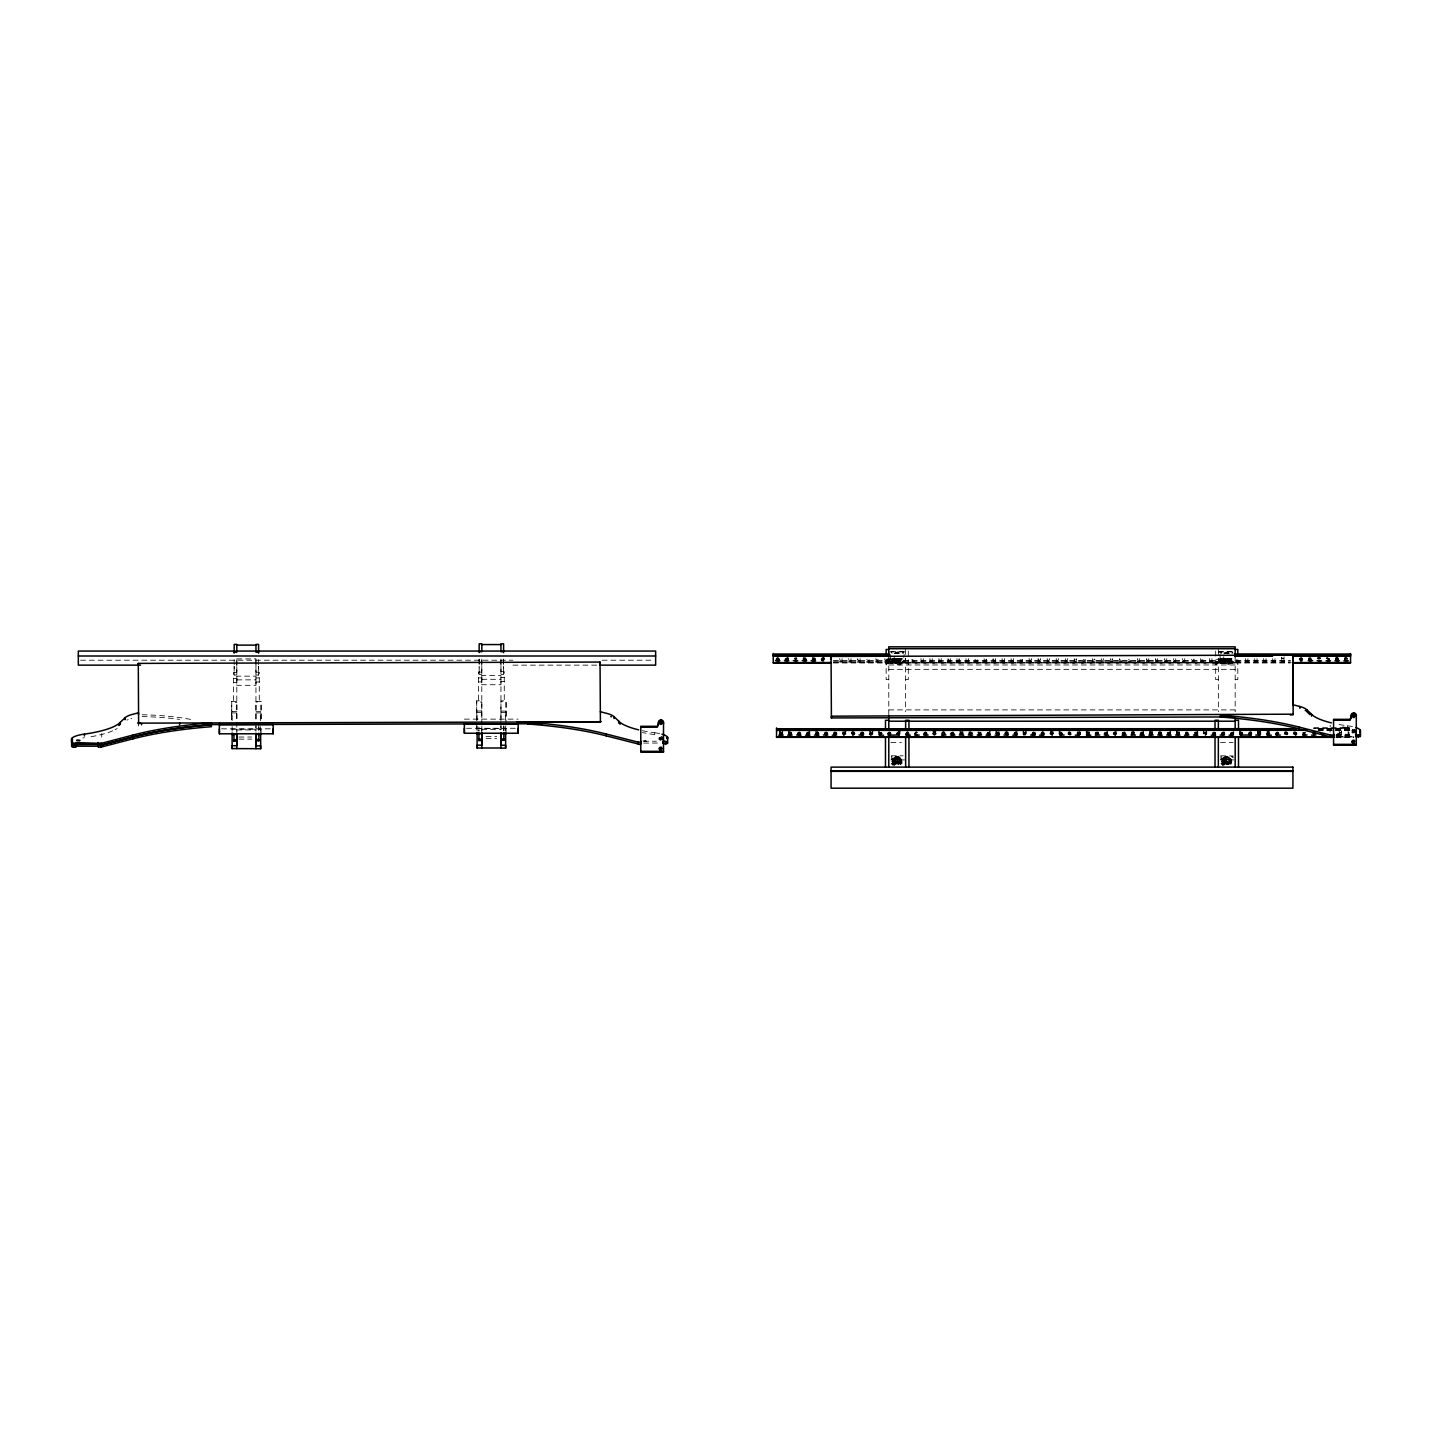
<?xml version="1.0" encoding="UTF-8"?>
<svg xmlns="http://www.w3.org/2000/svg" width="1432" height="1432" viewBox="0 0 1432 1432"><rect width="100%" height="100%" fill="white"/><g stroke="black" fill="none" stroke-linecap="round" stroke-linejoin="round"><path stroke-width="0.75" stroke-dasharray="5 3.75" d="M231.733 718.989L231.733 701.394L236.835 701.394L236.835 718.989M236.817 666.739L236.817 675.045L234.168 675.045L234.168 666.739M234.168 664.663L234.168 658.416M236.835 734.383L236.835 726.203M236.817 664.663L236.817 658.416L236.817 731.161M255.97 726.203L255.952 731.305L255.952 658.416L255.952 664.681M255.97 718.989L255.97 701.394L261.054 701.394L261.054 719.687M255.952 666.757L255.952 675.063L258.601 675.063L258.601 666.757M258.601 664.681L258.601 658.452M258.852 723.017L258.852 731.305L258.852 727.098M261.054 734.401L261.054 727.796M261.054 718.989L261.054 701.394M476.731 729.425L476.731 722.82M476.731 720.618L476.731 700.821L481.814 700.821L481.814 733.828M481.814 666.166L481.814 674.472L479.165 674.472L479.165 666.166M479.165 664.09L479.165 657.861M481.814 664.09L481.814 657.861L481.814 724.055M500.949 722.838L500.949 730.75L500.949 726.042M500.949 720.636L500.949 700.839L506.051 700.839L506.051 719.133M500.949 666.184L500.949 674.49L503.599 674.49L503.599 666.184M500.949 664.108L500.949 657.879L500.949 724.18M503.599 664.108L503.599 657.879M503.849 730.75L503.849 722.444M506.051 733.846L506.051 727.241M506.051 725.04L506.051 700.839M894.195 661.727C901.14 660.922 890.185 664.43 895.143 661.226C910.358 660.689 877.333 662.533 887.178 661.548C898.813 663.857 885.066 660.653 894.821 661.226M887.249 663.141L888.216 663.034L887.446 663.535M888.216 663.643L887.249 663.643L888.055 663.159M890.346 654.514L890.704 662.819L903.127 663.016L904.111 654.514M891.51 663.338L891.51 661.208L896.325 661.817M891.653 763.99L898.222 763.417M891.653 758.799L898.222 759.497M893.264 658.38A4.081 4.081 0 0 0 901.158 658.398L898.294 661.369L891.653 659.866M892.583 758.495L895.465 758.799A4.833 2.434 -89.9 0 0 896.038 758.405M892.87 661.19L896.378 662.085M893.031 661.888L893.049 658.129M893.031 765.995L893.049 758.495M894.248 661.888L894.248 654.675M894.248 766.013L894.875 757.94M900.209 661.53L895.197 661.495L895.197 660.098L896.862 659.597M893.854 658.595C893.3 660.188 897.936 660.886 899.547 658.702M895.519 763.453L895.197 764.223M893.514 758.477C890.4 757.403 902.518 760.07 899.117 760.088M897.792 661.799A9.738 4.905 -89.9 0 1 896.092 660.886A5.102 2.56 -89.9 0 0 895.197 660.403L894.32 660.779C897.757 664.376 893.64 661.351 891.635 663.284M895.644 764.097L895.644 763.99A3.186 3.186 0 0 1 894.785 759.39A3.186 3.186 0 0 1 899.672 759.408L900.227 762.54L898.133 764.276M895.644 758.906L896.754 759.193M897.309 762.039C895.072 757.671 899.905 764.563 896.074 762.075C894.964 760.016 898.902 759.515 898.365 761.77C894.141 761.735 899.028 761.913 897.166 760.857M899.189 663.625L900.191 663.428M899.207 663.034L900.191 664.018M900.567 763.918C904.38 762.612 898.419 753.035 894.087 758.298A4.457 4.457 0 0 0 894.069 764.598M1225.13 661.333L1216.538 661.495L1224.682 661.226A4.457 4.457 0 0 0 1231.072 658.487L1227.94 661.727L1224.664 660.403M1216.788 663.141L1217.773 663.034L1216.985 663.535M1217.755 663.643L1216.788 663.643L1217.612 663.159M1219.885 654.514L1220.601 662.98L1233.042 662.944L1233.65 658.29M1221.21 758.888C1224.378 756.186 1227.421 760.285 1221.281 758.799M1230.804 658.416C1230.607 663.195 1214.157 660.671 1226.293 659.579M1216.538 661.495L1221.263 661.083L1221.048 663.338L1223.107 662.246L1225.13 663.302L1224.986 658.792M1223.805 661.298L1222.122 662.175L1224.217 662.193M1222.122 758.495L1224.271 758.495M1225.022 661.53L1222.91 661.53M1223.483 661.495L1222.588 658.129M1222.588 765.995L1222.606 758.495M1223.716 661.745L1223.805 654.675M1223.787 766.013L1224.324 757.94M1224.754 661.19L1229.766 661.53L1224.754 661.495L1224.986 660.098A5.084 2.56 -89.9 0 1 1225.506 660.403L1226.043 660.868A9.863 4.976 -89.9 0 0 1227.349 661.441M1226.705 760.857C1224.664 759.085 1226.454 765.816 1227.797 760.822C1224.038 763.31 1228.065 759.067 1226.902 762.612L1226.401 760.929M1228.745 663.625L1229.623 663.428M1228.745 663.034L1229.73 664.018L1229.623 663.034M1229.336 664L1229.229 663.034M1230.106 763.918L1231.144 760.285L1227.367 756.991A9.684 4.887 -89.9 0 0 1226.633 757.26L1226.472 757.331A9.183 4.636 -89.9 0 0 1225.667 757.976A4.923 2.488 -89.9 0 1 1224.772 758.495C1226.472 757.313 1231.431 761.448 1228.549 762.898M1230.124 758.441L1226.777 756.919L1223.626 758.298A4.457 4.457 0 0 0 1223.608 764.598M900.692 759.712L900.674 763.202M895.591 661.495L892.047 661.28M1219.903 652.616L1220.816 651.667M1339.153 731.072L1339.188 732.486M1230.392 661.656L1227.475 662.175L1230.088 661.817M1227.475 661.817L1228.907 662.586L1229.784 661.244A1.969 1.969 0 0 1 1229.748 664.86L1223.447 662.372M857.768 658.595L857.768 660.009M860.113 659.973L860.095 658.577M894.32 764.33A4.081 4.081 0 0 1 894.338 758.548A4.081 4.081 0 0 1 900.119 758.566A4.081 4.081 0 0 1 900.102 764.348C904.254 761.072 897.9 754.467 894.66 758.477M1229.658 758.566A4.081 4.081 0 0 1 1229.658 764.348L1230.947 761.466L1229.73 758.495A4.081 4.081 0 0 0 1223.877 758.548A4.081 4.081 0 0 0 1223.877 764.33M894.893 658.72L897.81 660.474L899.099 658.702M896.611 759.193C903.449 758.029 890.239 758.87 895.555 763.113M897.703 763.703L898.92 764.169L898.938 762.988M1228.638 659.49L1229.3 658.988A3.007 3.007 0 0 1 1224.091 658.827C1227.224 660.886 1228.191 658.881 1229.462 660.367M1226.293 763.703C1223.465 761.43 1222.928 759.121 1225.899 764.384A3.007 3.007 0 0 1 1224.253 759.73A3.007 3.007 0 0 1 1229.175 759.73L1229.533 761.001L1228.656 760.088M1224.646 762.415L1224.36 763.542L1226.812 764.276M1227.475 764.366A3.007 3.007 0 0 0 1229.175 759.73L1226.096 758.351L1224.199 761.967M1227.689 764.276L1228.477 762.988M1228.495 759.479L1225.076 758.727A4.833 2.434 -89.9 0 0 1225.595 758.405M894.553 660.796L895.412 660.17L891.832 660.08L895.447 660.098A5.084 2.56 -89.9 0 1 895.949 660.403L896.504 660.868A9.863 4.976 -89.9 0 0 897.792 661.441M839.725 658.595L839.94 660.259L841.568 660.367M842.07 659.991L842.07 658.595M884.833 658.595L884.833 659.991M905.346 659.669L905.221 658.595M922.763 660.367L921.134 660.259L920.919 658.595M923.264 659.991L923.264 658.595M1011.117 658.595L1011.117 659.991M1013.462 659.991L1013.462 658.595M1056.225 658.595L1056.225 659.991L1058.069 660.367M1137.402 659.991L1137.402 658.595M1139.532 660.259L1139.747 658.595M1148.553 660.17L1146.925 660.474L1146.423 658.595M1227.618 658.595L1227.833 660.259M1230.303 658.648L1229.945 659.991M1266.031 659.991L1266.031 658.595M1339.027 733.256L1339.994 734.956M896.862 760.929L897.452 761.967M986.505 659.74L986.558 659.078M1094.764 659.74L1094.8 659.078M1230.231 763.202L1230.231 759.712M1281.551 657.216L1281.676 657.986M1022.645 659.472L1022.072 660.42M1348.139 733.041L1349.821 734.831M1330.113 731.09L1330.024 732.182M848.728 658.63L848.782 660.027M956.97 658.63L957.024 660.027M958.885 660.438L959.315 658.648M1065.211 658.63L1065.497 660.295L1067.126 660.349M1173.47 658.63L1173.506 660.027M1341.641 733.363L1341.659 731.985M1341.533 732.396L1341.641 731.305M966.009 658.595L966.027 660.009M968.372 659.973L968.354 658.577M1074.251 658.595L1074.268 660.009M1182.492 658.595L1182.51 660.009M875.632 662.085L878.335 661.709M898.92 658.881L898.831 660.116L896.611 659.597M897.936 764.348A3.007 3.007 0 0 0 899.618 759.73A3.007 3.007 0 0 0 894.696 759.73A3.007 3.007 0 0 0 896.378 764.348C890.525 755.183 898.133 769.628 900.03 760.911M1226.687 764.384L1228.155 763.399A2.345 2.345 0 0 0 1228.119 759.533A2.345 2.345 0 0 0 1224.503 760.84L1224.629 760.625M896.199 659.991L896.199 658.595M929.941 658.595L929.941 659.991M932.268 659.991L932.268 658.595M938.944 658.595L938.944 659.991M947.966 658.595L948.467 660.474M950.311 659.991L950.311 658.595M993.074 658.595L993.074 659.991M995.419 659.991L995.419 658.595M1002.096 658.595L1002.096 659.991M1004.441 659.991L1004.441 658.595M1029.161 658.595L1029.161 659.991M1031.505 659.991L1031.505 658.595M1038.182 658.595L1038.182 659.991M1040.527 659.991L1040.527 658.595M1047.204 658.595L1047.204 659.991M1049.549 659.991L1049.549 658.595M1058.57 659.991L1058.57 658.595M1101.315 658.595L1101.315 659.991M1103.66 659.991L1103.66 658.595M1110.337 658.595L1110.337 659.991M1119.359 658.595L1119.86 660.474M1148.768 659.991L1148.768 658.595M1155.445 658.595L1155.445 659.991M1164.467 658.595L1164.467 659.991M1209.575 658.595L1209.575 659.991M1211.919 659.991L1211.919 658.595M1245.643 658.595L1245.643 659.991M1254.665 658.595L1254.88 660.259M1257.01 659.991L1257.01 658.595M1263.686 658.595L1263.686 659.991M1272.708 658.595L1272.708 659.991M1339.027 733.363L1341.301 732.772M1341.641 733.936L1340.692 734.956M1348.192 731.036L1348.139 733.148M892.977 659.579L893.174 660.743L894.32 660.313M875.847 658.63L876.241 660.438M878.264 659.651L875.972 660.116M984.088 658.63L984.214 660.206M986.505 659.651L984.482 660.331M1092.348 658.63L1092.473 660.206M1092.741 660.331L1094.764 659.651M1200.589 658.63L1200.714 660.206M1200.983 660.331L1203.005 659.651M851.27 661.727L848.621 661.996M857.589 662.085L860.292 662.085M866.611 662.085L869.313 662.085M884.654 662.085L887.357 662.085M894.338 661.423L893.711 662.175L894.678 661.387M902.697 661.727L905.4 662.085M905.4 661.727L902.876 661.888M911.719 661.727L914.422 662.085L911.898 661.888M920.722 661.727L923.443 661.727L920.776 661.996M929.744 662.085L932.465 662.085M932.465 661.727L929.744 661.727M938.766 661.727L941.486 661.727L938.819 661.996M941.486 661.727L938.944 661.888L941.486 662.085M947.787 661.727L950.49 661.727M947.841 662.175L950.49 662.085M956.809 661.727L959.512 661.727M956.862 662.175L959.512 662.085M965.83 661.727L968.533 661.727L965.884 661.996M974.852 661.727L977.555 661.727M974.906 662.175L977.555 662.085M983.874 661.727L986.576 661.727M983.927 662.175L986.576 662.085M995.598 661.727L992.949 662.175L995.598 662.085M1004.62 661.727L1001.917 661.727L1004.62 662.085M1013.641 661.727L1010.938 661.727L1013.587 661.817M1022.663 661.727L1019.996 661.996M1028.982 662.085L1031.684 661.727M1038.003 662.085L1040.706 662.085M1049.674 662.175L1047.061 661.996M1056.046 662.085L1058.749 662.085M1065.05 662.085L1067.771 662.085M1074.072 661.727L1076.792 662.085M1083.093 661.727L1085.814 662.085L1083.272 661.888M1092.115 661.727L1094.818 662.085L1092.168 661.817M1101.136 661.727L1103.839 662.085L1101.136 662.085M1110.158 661.727L1112.861 662.085L1110.212 661.996M1119.18 661.727L1121.882 661.727M1119.233 662.175L1121.882 662.085M1128.201 661.727L1130.904 661.727M1128.255 662.175L1130.904 662.085M1137.223 661.727L1139.926 661.727L1137.277 661.996M1146.244 661.727L1148.947 661.727M1146.298 662.175L1148.947 662.085M1155.266 661.727L1157.969 661.727M1155.302 662.175L1157.969 662.085M1164.288 661.727L1166.991 661.727L1164.323 661.996M1176.012 661.727L1173.309 661.727L1176.012 662.085M1185.034 661.727L1182.331 661.727L1185.034 662.085M1191.352 662.085L1194.002 661.817M1194.055 661.727L1191.388 662.175M1200.374 662.085L1203.077 661.727M1209.396 662.085L1212.099 661.727M1218.399 662.085L1221.12 662.085L1218.399 661.727M1221.066 662.175L1218.453 661.996M1227.421 662.085L1230.142 662.085M1236.693 661.727L1239.396 661.727L1236.729 661.996M1245.715 662.085L1248.418 662.085M1248.418 661.727L1245.715 661.727M1254.736 661.727L1257.439 661.727M1254.772 662.175L1257.439 662.085M1263.758 661.727L1266.461 661.727M1263.794 662.175L1266.461 662.085M1272.779 662.085L1275.482 662.085M1275.482 661.727L1272.779 661.727M1281.783 661.727L1284.504 661.727L1281.837 661.996M1284.504 661.727L1281.98 661.888L1284.504 662.085M1339.475 736.084L1342.178 736.442L1339.511 736.173M1348.532 736.173L1351.199 736.442L1348.532 736.352M1284.021 658.183L1284.128 656.769M869.224 659.722L868.168 660.635M976.409 660.635L977.465 659.722M1085.707 659.722L1084.651 660.635M1191.37 659.436L1192.552 660.635L1193.966 659.722M1193.787 660.116L1194.037 659.042M896.862 761.967L897.452 760.929M1226.401 761.967L1227.009 760.929M1224.217 757.797L1224.986 758.674L1223.501 757.94M850.912 660.224L851.073 658.648M959.368 659.848L957.543 660.403M1067.413 660.224L1067.556 658.648M1175.654 660.224L1175.797 658.648M1281.676 657.879L1281.765 660.027M1283.895 660.224L1284.057 658.541M892.064 653.386L891.348 652.133M903.449 653.386L902.912 652.115L902.393 653.386M898.866 763.113L900.424 761.573L899.69 760.965M1221.621 653.386L1221.084 652.115L1220.565 653.386M1232.988 653.386L1232.469 652.115L1231.932 653.386M1076.613 659.884L1074.268 659.901M1076.399 660.259L1076.596 658.577M886.963 660.259L887.178 658.595M941.075 660.259L941.289 658.595M1112.682 659.901L1110.552 660.17M1112.467 660.259L1112.682 658.595M1166.597 660.259L1166.812 658.595M1220.708 660.259L1220.941 658.595M1247.773 660.259L1247.988 658.595M1274.838 660.259L1275.053 658.595M839.617 662.067L842.159 661.656M893.156 758.906L893.926 757.958A4.672 4.672 0 0 1 900.531 758.154A4.672 4.672 0 0 1 900.513 764.76M1222.713 758.906L1223.483 757.958A4.672 4.672 0 0 1 1230.07 758.154A4.672 4.672 0 0 1 1230.07 764.76M1223.859 660.313L1222.677 660.08M1222.516 659.579L1225.13 661.226M1224.646 758.495L1227.367 757.349A9.469 4.779 -89.9 0 0 1225.792 758.208L1225.595 758.405M894.964 757.993L895.609 758.656L891.85 758.495L895.447 758.584M896.038 758.405L896.235 758.208A9.469 4.779 -89.9 0 1 897.81 757.349M1022.341 660.08L1020.032 659.687M898.222 659.293L889.075 659.275M1227.761 659.293L1218.614 659.275M1227.761 763.417L1220.476 763.99M1339.35 730.893L1340.638 730.517M1223.197 660.098L1224.969 660.17M894.212 653.368L894.714 652.974A5.03 5.03 0 0 1 900.782 653.78M896.862 763.721L891.903 764.205L892.977 763.686M1223.751 653.368L1224.271 652.974A5.03 5.03 0 0 1 1230.321 653.78M1229.587 760.911L1228.262 763.417A2.345 2.345 0 0 1 1224.503 762.057L1223.877 761.878M1226.15 763.721L1228.459 764.169L1229.229 760.965M968.157 660.152L966.528 660.385M1223.197 660.403L1223.59 660.528A4.457 4.457 0 0 1 1222.463 658.469M895.698 660.367L895.233 660.761M1224.485 660.779L1221.389 660.403M886.498 661.477L886.981 661.19A1.969 1.969 0 0 0 886.963 664.824L892.673 662.819M1216.054 661.477L1216.538 661.19A1.969 1.969 0 0 0 1216.52 664.824L1221.997 662.927M995.204 660.17L993.289 660.17M1031.291 660.17L1029.375 660.17M1040.312 660.17L1038.397 660.17M1265.816 660.17L1264.188 660.367M878.174 661.888L875.632 661.727M851.091 661.888L848.746 661.888M860.238 661.817L857.625 661.817M869.26 661.817L866.646 661.817M887.303 661.817L884.69 661.817M1022.484 661.888L1020.139 661.888M1031.631 661.817L1029.017 661.817M1040.652 661.817L1038.039 661.817M1049.549 661.888L1047.204 661.888M1058.696 661.817L1056.082 661.817M1067.717 661.817L1065.104 661.817M1076.596 661.888L1074.268 661.888M1203.023 661.817L1200.41 661.817M1212.045 661.817L1209.431 661.817M1220.941 661.888L1218.596 661.888M1342.124 736.352L1339.511 736.352L1342.178 736.442M892.601 660.403L893.944 660.098M1085.295 660.259L1083.111 659.436M895 757.635L895 757.635A4.457 4.457 0 0 1 900.352 764.598M1224.557 757.635L1224.557 757.635A4.457 4.457 0 0 1 1229.909 764.598M911.79 659.687L913.831 660.313M1130.331 660.313L1128.273 659.687M1238.573 660.313L1237.552 660.528M893.872 661.512L893.067 661.333M1330.597 730.696L1331.617 730.517M850.644 660.349L849.283 660.403M1175.386 660.349L1174.025 660.403M1282.177 658.237L1283.537 658.183M1283.627 660.349L1282.267 660.403M1341.068 732.79L1339.421 732.647M859.63 660.367L858.269 660.385M895.985 653.35L898.312 653.296A4.081 4.081 0 0 0 896.163 653.386M897.936 658.684L896.378 658.684M1224.521 653.386L1229.032 653.404A4.672 4.672 0 0 0 1224.449 653.278M1225.541 653.35L1227.851 653.296A4.081 4.081 0 0 0 1225.72 653.386M1227.475 658.684L1225.917 658.684M1220.708 756.329L1221.836 756.973L1220.708 757.618M886.677 660.367L885.048 660.17M903.091 660.17L904.72 660.367M931.784 660.367L930.156 660.17M940.806 660.367L939.159 660.17M947.841 659.579L949.828 660.367M1002.311 660.17L1003.939 660.367M1012.961 660.367L1011.332 660.17M1047.418 660.17L1049.047 660.367M1101.53 660.17L1103.177 660.367M1121.22 660.367L1119.233 659.579M1137.617 660.17L1139.245 660.367M1148.267 660.367L1146.423 659.901M1155.445 659.901L1157.289 660.367M1156.966 660.6L1157.79 658.595M1166.31 660.367L1164.681 660.17M1211.418 660.367L1210.058 660.367M1220.44 660.367L1219.08 660.367M1246.144 660.367L1247.505 660.367M1256.526 660.367L1255.166 660.367M1274.552 660.367L1273.209 660.367M1348.693 730.66L1349.714 730.517M1281.873 658.165L1283.484 658.505M1224.217 764.437L1221.442 764.205L1222.534 763.686M841.962 661.906L839.617 661.691M1222.677 661.226L1224.36 661.226M913.509 660.474L911.951 659.991M1221.46 758.799L1223.053 758.477M1066.804 660.492L1065.784 660.403M894.767 658.72L894.642 658.738A3.007 3.007 0 0 0 899.761 658.845L899.761 658.988M891.348 756.257L892.279 756.973L891.348 757.707M897.936 763.757L896.611 763.721M1349.356 733.005L1348.693 732.826M1220.744 755.792L1233.274 755.989M1283.144 658.613L1282.123 658.398M1337.345 734.509L1339.045 734.061L1337.345 733.614M868.168 660.528L866.629 659.436M976.409 660.528L974.87 659.436M1336.432 734.294L1349.159 734.258M1336.45 736.12L1353.419 736.066M643.666 741.257L656.393 741.221M643.666 743.101L660.635 743.047M890.901 651.667L905.633 651.667M1218.346 651.667L1235.172 651.667M888.789 651.918L905.633 651.918M1218.346 651.918L1233.077 651.918M236.817 658.899L255.952 658.899M888.789 658.881L905.633 658.881M1218.346 658.881L1235.172 658.881M80.55 660.206L512.925 660.206M602.138 660.206L653.422 660.206M833.424 660.725L1290.375 660.617M833.424 661.208L1290.375 661.208M886.981 661.495L892.19 661.495M888.789 662.354L1235.172 662.354M833.424 662.604L1290.375 662.604M833.424 662.962L1290.375 662.98M888.789 663.106L1235.172 663.106M888.789 664.967L1235.172 664.967M512.925 665.146L597.663 665.146M888.789 669.335L1235.172 669.335M500.949 671.626L504.261 671.626L504.261 701.501L500.949 701.501M255.952 672.181L259.281 672.181L259.281 702.056L255.952 702.056M481.814 672.109L478.503 672.109L478.503 701.984L481.814 701.984M236.835 672.664L233.505 672.664L233.523 702.539L236.835 702.539M500.949 677.39L504.261 677.39M478.503 677.873L481.814 677.873M255.952 677.945L259.281 677.945M233.523 678.428L236.835 678.428M481.814 679.287L500.949 679.287M888.789 679.645L886.139 679.645L886.139 657.413M905.633 679.645L908.282 679.645L908.282 649.484M1218.346 679.645L1215.696 679.645L1215.696 649.484M1235.172 679.645L1237.821 679.645L1237.821 657.413M236.835 679.86L255.952 679.86M500.949 681.417L504.261 681.417M255.952 681.99L259.281 681.99M478.503 681.918L481.814 681.918M233.505 682.473L236.835 682.473M888.789 709.896L1235.172 709.896M481.814 710.988L477.107 710.988L477.107 724.055M500.949 711.095L505.639 711.095L505.639 724.18M236.817 711.543L232.127 711.543L232.127 724.628M255.952 711.668L260.66 711.668L260.66 724.735M476.731 712.366L481.814 712.348M500.949 712.384L506.051 712.366M231.733 712.939L236.835 712.921M255.97 712.939L261.054 712.921M464.362 719.133L518.169 719.133M1313.753 727.832L1349.409 727.832M466.528 728.279L516.021 728.279M1313.753 728.208L1349.409 728.208L1313.753 728.494M476.731 728.62L506.051 728.62M221.53 728.834L271.042 728.834M1318.21 728.691L1349.409 728.781M231.733 729.174L261.054 729.192M1318.21 729.049L1349.409 729.157M481.814 729.407L500.949 729.407M1318.21 729.461L1349.409 729.461M236.835 729.962L255.952 729.962M1318.21 730.016L1349.409 730.105M1318.21 730.302L1349.409 730.374M1327.124 730.481L1349.409 730.481M1336.038 734.992L1349.409 735.081M1336.038 735.565L1349.409 735.565M486.057 736.46L496.689 736.46M1336.038 736.889L1353.867 736.961L1336.038 736.997M238.947 737.033L251.71 737.033M1336.038 737.337L1353.867 737.337M486.057 738.572L496.689 738.572M238.947 739.127L251.71 739.127M890.901 742.564L901.426 742.564M1220.44 742.564L1233.077 742.564M891.277 755.792L903.144 755.792M890.901 759.909L905.633 759.909M1220.44 759.909L1235.172 759.909M1216.341 659.275L1230.052 659.293M886.784 659.275L900.495 659.293M1221.389 660.08L1222.516 660.313M891.832 660.403L895.447 660.403M1222.122 661.888L1229.766 661.53M1221.46 758.495L1224.986 758.584M1220.476 758.888L1227.779 759.497M1229.819 759.497L1220.923 759.479M891.366 759.479L900.513 759.497M1221.335 761.448L1230.16 761.466M891.778 761.448L900.871 761.466M1220.905 763.399L1230.052 763.417M891.366 763.399L900.495 763.417M1225.148 661.226L1221.639 661.208M899.135 664.86L900.209 664.86A1.969 1.969 0 0 0 900.209 661.226L900.835 661.656M892.834 661.512L893.282 661.781M1349.463 734.902L1348.479 734.598M903.144 651.667L904.111 652.634M894.839 660.832L898.383 661.727L901.605 658.523A4.672 4.672 0 0 1 892.673 658.362M1156.609 660.546L1155.66 660.17M1226.15 659.597L1228.459 659.418M1217.075 662.891L1216.914 662.658M1230.804 762.54L1230.589 760.428M901.265 762.54L901.05 760.428M1237.552 660.617L1236.532 659.687M1340.638 730.409L1341.641 731.412M894.32 758.513L895.215 758.495A4.923 2.488 -89.9 0 0 896.11 757.993A9.183 4.636 -89.9 0 1 896.933 757.331L897.076 757.26A9.684 4.887 -89.9 0 1 897.81 756.991M1183.011 660.385L1184.64 660.152L1184.837 658.577M858.609 660.6L857.643 659.597M1039.006 660.6L1038.039 659.579M993.898 660.6L992.949 659.579M894.141 662.694L899.153 664.86M1224.897 658.72L1226.061 660.42L1227.833 660.045M898.813 758.692L899.654 759.39A3.186 3.186 0 0 1 898.813 764.223M1224.521 762.092L1224.593 762.182A2.273 2.273 0 0 0 1228.012 763.328A2.273 2.273 0 0 0 1228.012 759.587A2.273 2.273 0 0 0 1224.503 760.857M1224.951 764.258L1224.986 764.33A3.383 3.383 0 0 1 1224.127 759.282A3.383 3.383 0 0 1 1229.3 759.282A3.383 3.383 0 0 1 1228.388 764.384M1225.058 658.881L1225.112 658.988A2.273 2.273 0 0 0 1228.674 658.469M1339.099 724.485A70.902 18.348 -0.2 0 0 1347.53 725.773L1347.53 727.617A24.63 6.372 -0.2 0 1 1349.123 727.832M1330.185 725.254L1330.185 727.098M642.395 730.678A70.902 18.348 -0.2 0 0 654.746 732.754L654.746 734.58A24.63 6.372 -0.2 0 1 656.357 734.813M101.726 733.488L101.726 737.158M1235.172 657.413L1235.172 711.74M1218.346 649.484L1218.346 711.74M905.633 649.484L905.633 711.74M888.789 657.413L888.789 716.859M505.639 726.042L505.639 730.714M503.849 726.543L503.849 730.66M503.599 659.168L503.599 674.49M481.814 725.935L481.814 730.982M479.165 659.15L479.165 674.472M477.125 725.935L477.107 730.588M476.731 700.821L476.731 719.115M260.66 726.615L260.66 731.269M258.601 666.292L258.601 675.063M234.168 666.274L234.168 675.045M232.127 726.489L232.127 731.161M231.733 701.394L231.733 719.687M138.618 724.109L138.618 725.952M1347.53 727.617A70.902 18.348 -0.2 0 1 1339.099 726.31M1347.53 725.773A24.63 6.372 -0.2 0 1 1353.455 726.865M1228.799 658.505A2.345 2.345 0 0 1 1224.736 658.505M1229.533 658.935A3.186 3.186 0 0 1 1224.002 658.917M1231.627 658.648A5.03 5.03 0 0 1 1224.253 661.673L1223.214 660.886A5.03 5.03 0 0 1 1221.908 658.63M1224.557 653.475A4.457 4.457 0 0 1 1228.996 653.475M1231.269 658.541A4.672 4.672 0 0 1 1222.212 658.362M1230.715 658.398A4.081 4.081 0 0 1 1222.821 658.38M1224.754 660.403A5.102 2.56 -89.9 0 1 1225.649 660.886A9.738 4.905 -89.9 0 0 1227.349 661.799M1226.92 653.35A9.469 4.779 -89.9 0 1 1227.367 653.225M1227.367 652.885A9.684 4.887 -89.9 0 0 1226.615 653.135L1226.472 653.225A9.183 4.636 -89.9 0 0 1226.204 653.404M1231.126 763.972A5.03 5.03 0 0 0 1224.271 757.098L1223.214 757.886A5.03 5.03 0 0 0 1222.409 763.954M1223.465 764.742A4.672 4.672 0 0 1 1223.483 758.137M899.242 658.505A2.345 2.345 0 0 1 895.179 658.505M899.135 658.469A2.273 2.273 0 0 1 895.537 658.935M899.976 658.935A3.186 3.186 0 0 1 894.463 658.917M902.071 658.648A5.03 5.03 0 0 1 894.696 661.673L893.658 660.886A5.03 5.03 0 0 1 892.351 658.63M901.516 658.487A4.457 4.457 0 0 1 894.982 661.172L894.069 660.474A4.457 4.457 0 0 1 892.924 658.469M895 653.475A4.457 4.457 0 0 1 899.457 653.475M897.363 653.35A9.469 4.779 -89.9 0 1 897.81 653.225M897.81 652.885A9.684 4.887 -89.9 0 0 897.076 653.135A9.183 4.636 -89.9 0 0 896.647 653.404M902.071 762.755A5.03 5.03 0 0 1 901.569 763.972M892.87 763.954A5.03 5.03 0 0 1 893.675 757.886L894.714 757.098A5.03 5.03 0 0 1 902.071 760.159M893.908 764.742A4.672 4.672 0 0 1 893.926 758.137M654.746 734.58A70.902 18.348 -0.2 0 1 642.395 732.522M654.746 732.754A24.63 6.372 -0.2 0 1 660.671 733.846M127.036 720.117A30.018 7.769 0 0 1 128.182 719.562M130.956 718.56A30.018 7.769 0 0 1 131.744 718.327M142.144 716.591A92.883 24.04 0 0 1 179.591 719.401M142.144 714.765A92.883 24.04 0 0 1 191.602 719.58M117.156 728.53A70.902 18.348 0 0 1 115.097 729.676M112.734 730.803A70.902 18.348 0 0 1 88.694 737.104M82.805 737.963A24.63 6.372 0 0 1 84.398 737.731M236.835 676.155L236.835 685.302L255.952 685.302L255.952 676.155L236.835 676.155M478.915 726.919L478.915 731.072L478.915 726.865M481.814 675.6L481.814 684.747L500.949 684.747L500.949 675.6L481.814 675.6M892.566 661.888L894.714 662.193L892.566 661.888M899.672 663.034L899.672 664L899.797 663.034M899.189 662.354L900.137 662.211L899.207 662.282M902.178 661.638L903.61 662.014L902.178 661.638M895.644 761.036C897.542 767.015 900.298 756.83 895.644 761.036M1231.735 661.638L1233.167 662.014L1231.735 661.638M1225.201 761.036C1227.099 767.015 1229.855 756.83 1225.201 761.036M1231.753 756.776L1233.185 757.17L1231.753 756.776M642.914 740.917L646.262 741.024L642.914 740.917M1112.861 661.727L1110.337 661.888L1112.861 661.727M895.036 760.732L894.964 760.84A2.273 2.273 0 0 1 898.473 759.587A2.273 2.273 0 0 1 898.455 763.328A2.273 2.273 0 0 1 894.946 762.039A2.345 2.345 0 0 0 898.562 763.381A2.345 2.345 0 0 0 898.562 759.533A2.345 2.345 0 0 0 894.964 760.84M896.557 761.448L898.258 761.878L896.557 761.448M1226.096 761.448L1227.797 761.878L1226.096 761.448M968.497 661.817L966.009 661.888L968.354 661.906M995.562 661.817L993.074 661.888L995.419 661.906M1139.89 661.817L1137.402 661.888L1139.747 661.906M1166.937 661.817L1164.467 661.888L1166.812 661.906M896.056 652.956L894.982 653.386A4.672 4.672 0 0 1 899.565 653.296L896.056 652.956"/><path stroke-width="1.5" d="M273.19 723.357L273.19 733.793L219.382 733.793L219.382 723.357M255.952 733.274L255.952 745.839L260.66 745.839L260.66 748.703L232.127 748.596L232.127 745.714L236.835 745.714L236.835 741.436M236.835 741.114L233.935 741.114L233.935 739.753L236.835 739.753L236.835 733.596M236.817 748.596L236.835 733.506M255.952 748.703L255.97 733.506M255.952 740.792L258.852 740.792L258.852 739.431L255.952 739.431M518.169 722.784L518.187 733.238L464.362 733.238L464.362 724.091L518.187 724.091M477.107 748.023L477.125 745.159L481.814 745.159L481.814 733.041L481.814 748.023L477.107 748.023L477.125 732.343M481.814 740.559L478.915 740.559L478.915 739.198L481.814 739.198M500.949 732.951L500.949 748.148L505.639 748.148L505.639 745.267L500.949 745.267L500.949 732.719M500.949 740.237L503.849 740.237L503.849 738.876L500.949 738.876M845.56 731.537L844.719 733.005L842.947 732.164M1240.667 732.378L1239.772 733.703L1240.864 734.992M1242.439 733.936L1242.224 732.862M851.915 733.309L852.935 734.974M1068.379 733.757L1069.668 732.289L1070.921 734.312M658.416 725.022L657.091 726.31L640.784 726.31L640.784 752.194L663.517 752.194L663.517 722.641A2.56 2.47 0 0 0 660.975 719.902A2.56 2.47 0 0 0 658.416 722.641L657.431 727.134L640.784 727.188M1351.199 718.058L1349.875 719.329L1333.568 719.329L1333.568 745.231L1356.301 745.231L1356.301 715.678A2.56 2.47 0 0 0 1353.741 712.921A2.56 2.47 0 0 0 1351.199 715.678L1350.215 720.153L1333.568 720.207M863.568 734.025L862.583 732.343L860.936 733.381M971.809 733.256L970.86 734.956L969.196 733.954M782.427 731.698L781.926 734.706M803.459 659.347L803.638 657.986M806.162 659.239L805.769 660.259M809.492 731.698L809.438 733.363M830.524 659.347L831.061 656.429L1292.828 655.086L1293.168 714.837L1290.178 714.962M824.868 733.256L825.817 734.956L827.481 733.936M833.836 733.703L834.838 732.343L836.503 733.363M836.503 733.256L834.838 734.867M872.625 731.698L872.231 732.719M908.658 734.043L907.351 732.289L906.044 734.043M935.526 731.698L933.861 732.611M951.152 733.256L952.119 734.956M953.766 734.043L952.817 732.343L951.152 733.363M989.888 731.698L989.494 732.719M997.209 734.956L996.26 733.256M1025.974 731.698L1025.974 733.596M1052.985 733.256L1052.037 734.956M1059.358 733.703L1060.7 732.289L1062.007 733.363M1086.602 731.036L1086.709 734.527M1107.169 731.698L1107.115 733.363M1122.545 733.256L1123.494 734.956M1125.158 734.043L1124.192 732.343L1122.545 733.363M1152.008 731.698L1152.223 733.363M1167.653 733.256L1168.601 734.956L1170.266 733.936M1170.302 731.698L1170.266 733.363M1197.367 731.698L1197.367 733.846M1206.388 731.698L1206.353 733.435M1251.443 734.043C1251.89 730.553 1246.61 733.542 1249.778 734.956M1260.249 731.698L1260.464 733.363M1275.84 733.703L1277.201 732.289L1278.507 733.363M1278.507 733.256L1276.843 734.867M1329.361 659.239L1328.681 660.474M1335.68 659.347L1336.683 657.986L1338.204 658.684M1143.237 731.698L1143.201 733.363M1352.112 741.042C1352.775 745.911 1357.25 738.822 1352.506 740.433M785.416 659.275L787.493 658.237M788.065 659.722L787.958 657.986M788.746 733.649L789.408 732.915M815.793 733.649L817.565 732.45M879.624 732.915L879.087 734.294M881.629 733.327L879.875 734.849M987.185 733.632L987.865 732.915M1095.444 733.632L1096.107 732.915M1203.686 733.632L1203.686 731.698M662.765 743.029C669.12 745.839 669.066 740.469 662.748 741.203M1355.531 734.24L1356.301 736.943L1360.346 736.513L1360.364 730.123A24.63 6.372 -0.2 0 0 1355.871 727.581M1360.382 736.442L1360.364 730.123M870.191 732.826L870.226 734.527M979.041 734.92L978.342 732.343M980.777 734.168L980.759 733.077M1089.108 733.739L1088.606 734.723M1197.367 733.739L1196.866 734.723M915.048 733.47L915.925 732.378M1134.09 734.258L1133.983 732.862M1344.72 659.096L1345.937 657.932L1347.315 658.899M897.721 732.844L899.654 731.967M899.547 732.396L899.618 731.287M1116.154 731.967L1114.203 732.844M851.915 733.417L852.828 732.361M960.156 733.417L962.752 732.146M1179.324 733.649L1177.927 732.289L1176.674 734.079M1179.288 733.9L1178.375 734.956M1284.898 733.417L1285.829 732.361M1016.917 731.985L1014.966 732.844M1233.417 731.985L1233.399 733.363M863.568 733.918L861.921 734.867M969.196 733.381L970.484 732.289L971.809 733.345M1077.437 733.381L1080.014 732.164M1078.421 734.867L1080.05 733.918M1079.925 734.347L1080.05 733.256M1185.678 733.381L1187.54 732.987M1188.309 733.918L1187.003 735.01L1185.696 733.954M1293.937 733.381L1295.226 732.289L1296.551 733.345M1295.602 734.956L1296.551 733.918M797.803 733.363L799.11 732.289L800.416 733.363M799.468 734.956L800.416 733.936M806.825 733.363L808.812 732.468M809.438 733.936L808.489 734.956M824.868 733.363L826.175 732.289L827.481 733.363M842.911 733.363L844.218 732.289L845.524 733.363M845.524 733.936L843.86 734.867M888.001 733.363L889.308 732.289L890.632 733.363M890.632 733.936L889.308 735.01L888.001 733.936M897.023 733.363L898.329 732.289L899.636 733.363M899.636 733.936L898.687 734.956M908.658 733.936L907.709 734.956M924.087 733.363L925.394 732.289L926.701 733.363M926.701 733.936L925.752 734.956M933.109 733.363L934.416 732.289L935.722 733.363M935.722 733.936L934.416 735.01L933.109 733.936M942.131 733.363L943.437 732.289L944.744 733.363M944.744 733.936L943.097 734.867M953.766 733.936L952.817 734.956M996.26 733.363L997.567 732.289L998.909 733.703M998.874 732.02L998.731 732.951M998.874 733.936L997.907 734.956M1005.282 733.363L1006.589 732.289L1007.895 733.363M1007.895 733.936L1006.929 734.956M1014.303 733.363L1015.61 732.289L1016.917 733.363M1016.917 733.936L1015.95 734.956M1034.96 733.363L1033.653 732.289L1032.347 734.043M1033.295 734.867L1034.96 733.936M1034.817 734.347L1034.96 733.256M1041.35 733.363L1042.657 732.289L1043.964 733.363M1043.964 733.936L1043.015 734.956M1050.372 733.363L1051.679 732.289L1052.985 733.363M1052.824 731.985L1051.088 732.683L1050.855 730.982M1062.007 733.936L1061.058 734.956M1089.072 732.02L1089 733.166M1104.502 733.363L1106.972 732.951M1106.166 734.956L1107.115 733.936M1113.523 733.363L1114.83 732.289L1116.137 733.363M1116.137 733.936L1115.188 734.956M1125.158 733.936L1123.171 734.741M1140.588 733.363L1142.843 732.772M1143.201 733.936L1142.235 734.956M1149.61 733.363L1151.597 732.575M1152.223 733.936L1151.256 734.956M1158.631 733.363L1159.938 732.289L1161.245 733.363M1161.245 733.936L1160.278 734.956M1167.653 733.363L1169.908 732.772M1212.743 733.363L1214.05 732.289L1215.356 733.363M1214.408 734.956L1215.356 733.936M1221.764 733.363L1223.071 732.289L1224.432 733.703M1224.378 733.936L1222.731 734.867M1230.786 733.363L1233.059 732.772M1233.399 733.936L1231.753 734.867M1251.443 733.936L1250.494 734.956M1257.851 733.363L1259.516 732.343M1260.106 732.325L1259.927 730.947M1260.464 733.936L1259.516 734.956M1266.872 733.363L1268.179 732.289L1269.486 733.363M1269.486 733.936L1268.519 734.956M1323.616 733.936L1322.309 735.01L1321.002 733.936M788.065 659.633L785.774 660.116M791.377 733.99L790.392 734.974M815.793 733.542L817.099 735.01L818.442 733.99M818.298 734.401L818.477 733.327M989.834 734.007L988.814 734.974M1095.587 734.186L1098.076 734.007M1203.757 733.291L1205.458 732.45M1206.317 734.007L1205.314 734.974M1308.83 658.523L1309.224 660.438L1311.247 659.651M1313.556 734.974L1314.558 734.007M101.314 747.039L98.468 747.092L98.217 744.336L76.111 744.336L75.735 747.092C70.472 748.488 70.526 743.244 75.735 745.32L75.842 742.582L101.189 743.387L132.997 735.063A185.82 48.097 -0.2 0 1 211.399 722.748L211.417 724.574A185.82 48.097 -0.2 0 0 132.997 736.907L101.117 745.231L132.997 736.997A185.82 48.097 0 0 1 211.417 724.861L211.417 726.686A185.82 48.097 0 0 0 132.997 738.822L101.386 747.021L101.439 743.333L101.189 745.213M75.574 742.707L75.735 743.494C68.718 741.615 72.925 747.468 76.487 744.443L97.716 744.372L97.806 742.528M1176.71 731.34L1176.639 732.02M1176.639 731.913L1177.856 733.095L1179.252 732.146M776.484 658.881L777.88 657.932L779.097 659.132M779.026 659.705L777.97 660.635M1299.683 658.863L1301.097 657.95L1302.279 659.132M1302.207 659.722L1300.793 660.635L1299.612 659.436M1303.174 732.826L1303.209 734.527M1354.744 732.45L1353.419 730.266L1352.488 732.468L1355.37 732.182L1352.452 732.504M1131.656 733.148L1133.446 732.522M1360.328 734.67L1356.301 735.117M1005.443 732.396L1007.788 732.396M1224.271 732.396L1222.445 732.844M854.439 734.204L852.935 734.885M962.68 734.204L960.192 733.99M805.983 659.901L803.638 659.901M933.646 730.947L933.36 732.056M935.203 732.54L935.203 730.947M942.417 732.361L944.458 732.361M996.386 733.041L996.207 731.698M1097.968 732.343L1098.111 733.435M1131.907 732.611L1134.037 732.343L1133.106 732.325M1150.129 730.947L1149.968 732.325M1158.9 732.361L1160.958 732.361M1160.887 734.527L1161.245 733.256M1215.016 732.719L1213.387 732.826M1258.388 730.947L1258.209 732.325M1320.161 657.986L1317.816 657.986M1267.338 730.982L1268.179 732.933L1269.021 730.982M1314.451 732.343L1314.612 733.435M1251.299 732.361L1249.456 732.808M824.009 658.022L822.469 658.577M659.49 747.683C663.66 744.944 661.208 752.91 659.275 748.363M814.969 659.937L813.108 660.349M879.159 732.987L881.629 733.435M1205.941 734.58L1206.353 733.327M1308.83 658.63L1310.71 658.237M852.004 732.343L854.349 732.54M776.663 658.577L778.113 658.595M779.975 732.933L781.747 732.826M971.666 732.933L969.267 732.217M971.594 732.558L970.359 732.987M1077.508 732.217L1079.835 732.468M980.616 734.383L978.468 734.419M1195.165 732.575L1194.95 734.527M72.602 741.203A24.63 6.372 0 0 0 71.6 742.116L71.6 738.536A24.63 6.372 -0.2 0 1 84.398 734.097A70.902 18.348 -0.2 0 0 118.892 723.625L124.924 717.844A30.018 7.769 -0.2 0 1 131.744 714.568L138.564 712.796L138.564 714.622M1352.739 729.658C1350.233 732.647 1357.035 732.593 1354.457 729.64M120.002 724.485L118.91 725.451L120.002 722.659M1287.207 734.491L1284.934 733.99M908.353 732.575L906.725 732.844M1124.836 732.575L1122.921 732.647M787.725 658.255L786.096 658.559M794.832 658.416L796.478 658.201M796.747 660.17L794.832 660.17M980.472 732.611L978.557 732.611M1043.445 732.45L1042.12 732.611L1043.015 732.432M1088.732 732.611L1086.816 732.611M1097.753 732.611L1096.107 732.826M1169.908 732.611L1168.279 732.826M1205.995 732.611L1204.366 732.826M1318.031 658.416L1319.946 658.416M1258.209 732.772L1258.066 731.698M1304.928 732.915L1303.585 732.915M926.343 732.629L924.714 732.808M1034.584 732.629L1032.955 732.808M823.49 658.487L824.206 659.347M836.127 732.647L834.212 732.575M789.462 732.45L788.728 731.698M812.624 657.915L815.166 659.06M813.412 658.577L814.736 658.308M818.048 732.665L815.828 731.949M98.629 744.479L100.956 745.231L101.028 743.405M962.358 732.683L960.156 731.913M1070.599 732.683L1068.505 732.343M1287.082 732.683L1284.987 732.343M778.614 660.242L776.967 660.313M780.512 732.414L779.724 731.698M863.102 732.701L861.205 732.504M1079.603 732.701L1078.6 732.987M870.728 732.414L869.922 731.698M978.683 732.683L980.58 732.88M1301.795 660.259L1300.793 660.546M915.603 732.629L916.963 732.522M917.142 734.67L916.14 734.885M1023.862 732.629L1025.205 732.522M1025.402 734.67L1023.755 734.598M1345.812 660.528L1346.814 660.313M1177.247 732.593L1178.214 732.969M1232.809 732.79L1231.466 732.844M1295.924 734.723L1293.937 733.954M796.478 658.469L795.44 658.595M804.14 658.201L805.5 658.201M805.5 660.367L803.853 660.17M822.183 658.201L823.543 658.201M823.543 660.367L821.896 660.17M790.768 732.826L789.408 732.826M799.79 732.826L798.43 732.826M807.451 732.575L808.489 732.432M808.812 732.826L807.451 732.826M870.602 732.826L871.945 732.826M880.966 732.826L879.624 732.826M889.988 732.826L888.645 732.826M899.01 734.741L897.023 733.936M915.71 732.826L916.623 732.325M953.139 732.826L951.779 732.826M989.226 732.826L987.865 732.826M998.247 732.826L996.887 732.826M1005.908 732.575L1006.929 732.432M1016.273 734.741L1014.303 733.936M1025.294 732.826L1023.952 732.826M1052.359 734.741L1050.372 733.936M1060.038 732.826L1061.381 732.826M1061.381 734.741L1059.394 733.936M1105.128 732.826L1106.488 732.826M1301.616 658.469L1300.596 658.595M1310.638 658.469L1309.009 658.344M1319.66 660.367L1318.317 660.367M1328.681 660.367L1327.339 660.367M1151.453 732.611L1150.361 732.611M1336.342 660.367L1337.703 660.367M1346.724 658.469L1344.881 657.986M1196.687 732.826L1195.344 732.826M1214.73 734.741L1212.743 733.936M1241.795 732.826L1240.434 732.826M1250.816 734.741L1249.456 734.741M1259.713 732.611L1258.603 732.611M1277.881 732.826L1276.521 732.826M1303.585 732.826L1304.928 732.826M1312.607 732.826L1313.949 732.826M1142.557 732.826L1141.197 732.808M826.819 732.844L825.458 732.808M789.462 732.54L790.5 732.45M817.779 734.759L816.741 734.849M640.784 741.275L640.802 743.978C637.544 746.484 637.777 738.966 638.296 743.978M659.4 738.93L662.586 739.145L659.418 739.377M987.937 732.54L989.888 733.775M989.154 734.777L987.328 734.186M1096.178 732.54L1097.216 732.45M1312.679 732.54L1314.021 732.611M778.883 662.282L776.735 662.318M780.512 732.504L782.409 733.381M796.908 662.282L794.778 662.318M870.728 732.504L872.625 733.846M871.82 734.795L870.477 734.652M1087.228 732.504L1088.266 732.486M1088.32 734.795L1087.282 734.813M1187.54 732.88L1185.947 732.504M1195.469 732.504L1196.508 732.486M1295.781 732.88L1294.009 732.217M1304.803 734.795L1303.764 734.813M814.844 662.318L812.714 662.282M1132.766 732.396L1131.692 732.343M1240.667 732.468L1241.705 732.522M1241.562 734.831L1240.237 734.598M787.743 662.336L785.828 662.336M823.686 662.3L822.04 662.3M97.716 744.372L97.716 746.197L76.111 746.179L75.735 747.092M97.716 746.197L98.468 747.092M805.769 662.336L803.853 662.336M1293.364 662.336L1292.398 662.443M1302.386 662.336L1300.471 662.336M1311.408 662.336L1309.492 662.336M1320.429 662.336L1318.514 662.336M1329.451 662.336L1327.536 662.336M1338.473 662.336L1336.557 662.336M1347.494 662.336L1345.579 662.336M1327.088 658.29L1328.413 658.577M852.828 732.45L854.582 733.649M1070.134 734.849L1068.433 733.99M1285.829 732.45L1287.135 732.737M101.26 745.213L101.046 747.074M1335.877 658.022L1337.416 658.577M1186.627 732.45L1187.647 732.558M805.16 658.595L804.462 658.684M907.011 732.432L908.031 732.575M924.087 733.936L925.752 734.867M1006.929 734.867L1005.228 733.596M1104.502 733.936L1106.166 734.867M1113.523 733.936L1115.188 734.867M1141.537 732.432L1142.575 732.575M1158.631 733.936L1160.278 734.867M1249.778 732.432L1250.816 732.575M1257.851 733.936L1259.516 734.867M790.786 736.746L789.426 736.746M808.812 736.746L807.451 736.746M853.92 736.746L852.559 736.746M862.923 736.746L861.581 736.746M871.945 736.746L870.602 736.746M917.053 736.746L915.71 736.746M926.074 736.746L924.714 736.746M935.096 736.746L933.736 736.746M944.118 736.746L942.757 736.746M953.139 736.746L951.779 736.746M962.161 736.746L960.8 736.746M971.182 736.746L969.822 736.746M980.204 736.746L978.844 736.746M989.226 736.746L987.865 736.746M998.247 736.746L996.887 736.746M1007.251 736.746L1005.908 736.746M1016.273 736.746L1014.93 736.746M1025.294 736.746L1023.952 736.746M1034.316 736.746L1032.973 736.746M1043.337 736.746L1041.995 736.746M1052.359 736.746L1051.016 736.746M1061.381 736.746L1060.038 736.746M1070.402 736.746L1069.042 736.746M1079.424 736.746L1078.063 736.746M1088.445 736.746L1087.085 736.746M1097.467 736.746L1096.107 736.746M1106.488 736.746L1105.128 736.746M1115.51 736.746L1114.15 736.746M1124.532 736.746L1123.171 736.746M1133.553 736.746L1132.193 736.746M1142.575 736.746L1141.215 736.746M1151.597 736.746L1150.236 736.746M1160.6 736.746L1159.258 736.746M1169.622 736.746L1168.279 736.746M1178.643 736.746L1177.301 736.746M1187.665 736.746L1186.322 736.746M1196.687 736.746L1195.344 736.746M1205.708 736.746L1204.366 736.746M1214.73 736.746L1213.387 736.746M1242.027 736.746L1240.685 736.746M1251.049 736.746L1249.706 736.746M1260.071 736.746L1258.728 736.746M1269.092 736.746L1267.75 736.746M1278.114 736.746L1276.771 736.746M1287.135 736.746L1285.775 736.746M1296.39 736.746L1295.047 736.746M1305.411 736.746L1304.069 736.746M1314.433 736.746L1313.09 736.746M1323.454 736.746L1322.112 736.746M1332.476 736.746L1331.133 736.746M835.823 736.764L834.784 736.782M781.675 736.764L780.637 736.782M788.746 733.542L790.392 734.885M799.7 736.764L798.662 736.782M817.582 736.782L816.544 736.764M880.68 736.782L879.642 736.746M1333.944 734.258L1333.568 737.015L1331.08 737.015L1330.847 735.153L1298.931 727.026A185.82 48.097 -0.2 0 0 1220.386 715.159L1220.386 716.985A185.82 48.097 -0.2 0 1 1298.949 728.852L1331.008 736.997M781.299 734.885L779.831 734.151M98.468 742.546L98.468 745.249L100.884 745.249L100.723 747.092M1196.221 734.902L1195.219 734.652M138.278 663.392L600.044 662.049L600.402 721.8L138.618 723.142L138.278 663.392L138.278 665.146M831.061 656.429L831.401 717.933L1235.207 716.949M516.666 722.158L598.952 722.122L601.118 721.692L600.384 721.137M202.95 724.61L529.017 723.769M637.867 742.098L606.166 734.007A185.82 48.097 -0.2 0 0 527.62 722.14L527.62 723.966L542.442 723.912M1333.568 735.189L1331.08 735.189L1331.312 737.015M640.784 742.152L638.368 742.152L638.529 743.996M481.814 644.561L500.949 644.561M236.817 645.116L255.952 645.116M888.789 648.714L1235.172 648.714M888.789 649.484L886.139 649.484L886.139 653.78M1235.172 649.484L1237.821 649.484L1237.821 653.78M479.165 651.632L481.814 651.632L481.814 643.827L479.165 643.827L479.165 652.58M503.599 651.649L500.949 651.649L500.949 643.845L503.599 643.845L503.599 652.598M234.168 652.187L236.835 652.187L236.817 644.382L234.168 644.382L234.168 653.135M258.601 652.204L255.952 652.204L255.952 644.4L258.601 644.4L258.601 653.153M773.244 654.335L889.147 654.335M1234.652 654.335L1350.555 654.335M773.244 654.424L889.147 654.424M1234.652 654.424L1350.555 654.424M773.244 654.8L889.147 654.692M1234.652 654.692L1350.555 654.8M773.244 655.749L889.147 655.749M1234.652 655.749L1272.547 655.749M1292.595 655.749L1350.555 655.749M78.33 655.999L655.641 655.999M773.244 655.946L889.147 656.053M1234.652 656.053L1272.547 656.125M1292.595 656.125L1350.555 655.946M775.482 660.617L779.939 660.832M784.396 660.725L788.853 660.832M793.31 660.617L797.767 660.725M802.224 660.617L806.681 660.832M811.139 660.725L815.596 660.832M1308.204 660.725L1312.661 660.617M1317.118 660.725L1321.575 660.832M1326.032 660.832L1330.489 660.725M1334.946 660.832L1339.421 660.725M1343.878 660.832L1348.335 660.725M773.244 662.64L831.204 662.533M1292.595 662.604L1350.555 662.533M831.204 662.962L773.244 662.962L773.244 653.493M1292.595 662.962L1350.555 662.962L1350.555 653.493M140.533 665.146L78.33 665.146L78.33 651.059L655.641 651.059L655.641 665.146L599.901 665.146M888.789 720.278L885.477 720.278L885.477 728.87M1235.172 720.278L1238.483 720.278L1238.501 728.87M888.789 721.209L1235.172 721.209M219.382 724.646L273.19 724.646M776.556 728.781L1295.924 728.691M776.556 729.049L1295.924 729.157M776.556 730.409L1307.058 730.302M476.731 733.828L481.814 733.828M500.949 733.846L506.051 733.846M231.733 734.383L236.835 734.383M255.97 734.401L261.054 734.401M778.793 735.189L783.25 734.992M787.707 735.189L792.165 734.992M796.622 734.992L801.079 735.189M805.536 735.189L809.993 735.081M814.45 735.081L818.907 735.189M823.364 734.992L827.821 735.081M832.278 735.189L836.736 734.992M859.039 734.992L863.496 735.189M879.087 734.992L883.544 735.189M888.019 735.189L899.153 734.992M905.847 735.081L910.305 735.189M914.762 735.189L919.219 735.081M923.676 734.992L928.133 735.081M941.504 735.189L945.961 734.992M950.418 734.992L954.876 735.081M959.333 734.992L963.79 735.189M968.247 734.992L972.704 735.081M977.179 735.081L981.636 734.992M986.093 735.189L990.55 735.081M995.007 735.189L999.464 734.992M1003.922 735.081L1008.379 734.992M1012.836 735.189L1017.293 734.992M1030.664 735.081L1035.121 735.189M1039.578 735.189L1044.035 734.992M1059.644 735.081L1064.101 734.992M1075.253 735.189L1079.71 734.992M1086.387 735.081L1090.844 735.189M1095.301 735.189L1099.758 734.992M1104.215 734.992L1108.69 735.189M1122.062 735.189L1126.519 735.081M1130.976 734.992L1135.433 735.081M1139.89 735.081L1144.347 735.189M1148.804 735.081L1153.261 734.992M1157.718 734.992L1162.175 735.189M1166.632 734.992L1171.09 735.189M1175.547 734.992L1180.004 735.081M1184.461 735.189L1188.918 735.081M1193.393 734.992L1197.85 735.189M1211.221 735.189L1215.678 735.081M1220.136 735.081L1224.593 734.992M1229.05 735.189L1233.507 735.081M1240.202 735.081L1251.335 734.992M1255.792 735.081L1260.249 734.992M1266.944 735.081L1271.401 735.189M1275.858 734.992L1280.315 735.081M1302.601 735.081L1307.058 734.992M1311.515 735.081L1315.972 734.992M776.556 736.889L1333.819 736.961L776.556 736.997M1333.819 737.337L776.556 737.337L776.556 727.868M1333.568 744.336L1356.301 744.336M481.814 748.005L500.949 748.005M640.784 751.317L663.517 751.317M831.061 770.738L1292.917 770.738M831.061 771.347L1292.917 771.347M853.186 732.396L854.152 732.737M1329.361 659.347L1326.873 658.04M638.081 743.96L606.166 735.833A185.82 48.097 -0.2 0 0 527.62 723.966M1330.579 735.117L1330.776 736.979M1293.114 704.777L1299.952 706.531A30.018 7.769 -0.2 0 1 1306.807 709.753L1312.911 715.499A70.902 18.348 -0.2 0 0 1331.456 722.892M600.33 711.74L607.186 713.494A30.018 7.769 -0.2 0 1 614.042 716.716L620.128 722.462A70.902 18.348 -0.2 0 0 638.672 729.855M1293.168 714.174L831.401 716.179L831.401 717.933M1345.812 660.617L1344.773 659.687M1177.677 734.974L1176.674 733.99M1078.421 734.974L1077.437 733.954M861.921 734.974L860.954 733.954M1276.843 734.956L1275.894 733.936M1267.821 734.956L1266.872 733.936M1231.753 734.956L1230.786 733.936M1222.731 734.956L1221.729 733.596M1150.558 734.956L1149.61 733.936M1141.537 734.956L1140.588 733.936M1042.317 734.956L1041.35 733.936M1033.295 734.956L1032.347 733.936M943.097 734.956L942.131 733.936M907.011 734.956L906.044 733.936M843.86 734.956L842.911 733.936M834.838 734.956L833.889 733.936M807.773 734.956L806.825 733.936M798.77 734.956L797.803 733.936M790.5 732.361L791.413 733.417M817.565 732.361L818.477 733.417M1286.849 732.45L1287.565 733.649M962.107 732.45L962.841 733.649M1337.703 658.111L1338.383 659.347M822.183 660.474L821.503 659.239M786.043 660.438L785.416 659.185M813.108 660.438L812.481 659.185M620.128 724.288L619.018 721.513M776.413 659.454L776.967 660.403M780.279 734.759L779.724 733.47M870.477 734.759L869.94 733.793M1309.922 714.604L1306.807 711.579L1306.807 709.753M1131.996 734.688L1131.531 733.703M1023.755 734.688L1023.271 733.703M915.495 734.688L915.03 733.703M1336.074 660.259L1335.68 659.239M1240.166 732.719L1239.772 731.698M1059.358 731.698L1059.752 732.719M1023.665 732.719L1023.271 731.698M879.337 732.719L878.944 731.698M661.96 736.871L661.387 738.966L659.436 737.91M1293.114 705.529L1292.828 655.086M71.6 738.536L71.636 746.537M661.942 734.186A24.63 6.372 -0.2 0 1 667.598 737.104L667.616 743.333M1358.485 735.117L1358.485 736.943M1311.479 714.282L1311.479 716.107M1299.952 706.531L1299.952 708.357M1298.931 727.026L1298.949 728.852M667.598 737.104L667.598 738.93A24.63 6.372 -0.2 0 0 666.596 738.017M665.701 742.08L665.719 743.906M663.517 742.08L663.517 743.924M618.696 721.245L618.696 723.071M614.042 716.716L614.042 718.56M606.166 734.007L606.166 735.833M600.044 662.049L600.062 663.804M179.662 722.838L179.662 724.664M141.625 724.789C142.591 722.838 135.396 721.442 138.618 724.019M132.997 735.063L132.997 736.907M124.924 717.844L124.924 719.67A30.018 7.769 -0.2 0 1 125.264 719.365M120.324 722.39L120.324 724.216M100.723 743.423L100.723 745.249M84.398 734.097L84.398 735.941M76.487 742.617L76.487 746.215M73.551 743.494L73.551 747.092M1353.741 712.921L1353.741 713.816A2.56 2.47 0 0 0 1351.199 716.555M1238.483 737.265L1238.501 767.122M1235.172 657.002L1235.172 646.834L888.789 646.834L888.789 657.002M1235.172 717.736L1235.172 728.995M1235.172 737.462L1235.172 767.122M1218.346 728.995L1218.346 720.189L1215.016 720.278L1215.016 728.87M1218.346 737.462L1218.346 767.122M1215.016 737.265L1215.016 767.122M908.944 728.87L908.944 720.278L905.633 720.278L905.633 728.995M908.944 737.265L908.944 767.122M905.633 737.462L905.633 767.122M888.789 715.785L888.789 728.995M888.789 737.462L888.789 767.122M885.477 737.265L885.477 767.122M660.975 719.902L660.975 720.779A2.56 2.47 0 0 0 658.416 723.518M518.169 728.279L518.187 733.238M505.639 732.45L505.639 748.148M503.849 732.647L503.849 740.237M478.915 732.969L478.915 740.559M464.362 728.279L464.362 733.238M273.19 728.834L273.19 733.793M260.66 733.023L260.66 748.703M258.852 733.202L258.852 740.792M233.935 733.524L233.935 741.114M232.127 732.898L232.127 748.596M219.382 728.834L219.382 733.793M132.997 736.997L132.997 738.822M1353.741 713.816A2.56 2.47 0 0 1 1356.301 716.555M1305.214 710.415A30.018 7.769 -0.2 0 1 1306.109 710.988M1359.935 731.501A24.63 6.372 -0.2 0 1 1360.382 731.967M660.975 720.779A2.56 2.47 0 0 1 663.517 723.518M610.766 716.555A30.018 7.769 -0.2 0 1 611.375 716.823M71.6 740.29A24.63 6.372 0 0 1 72.602 739.377M659.347 748.9C660.904 754.217 663.678 745.32 659.347 748.9M1352.112 741.919C1353.688 747.236 1356.462 738.339 1352.112 741.919M659.633 721.907C658.738 727.689 665.504 721.442 660.045 722.193C660.689 726.973 664.215 718.56 659.633 721.907M1352.399 714.926C1353.741 720.314 1356.892 711.543 1352.399 714.926M1352.399 715.821C1353.741 721.191 1356.892 712.42 1352.399 715.821M659.525 738.089C660.617 743.512 664.144 734.867 659.525 738.089M76.684 740.433L80.031 740.541L76.863 740.326M1292.917 767.122L831.061 767.122L831.061 788.173L1292.917 788.173L1292.917 767.122"/></g></svg>
